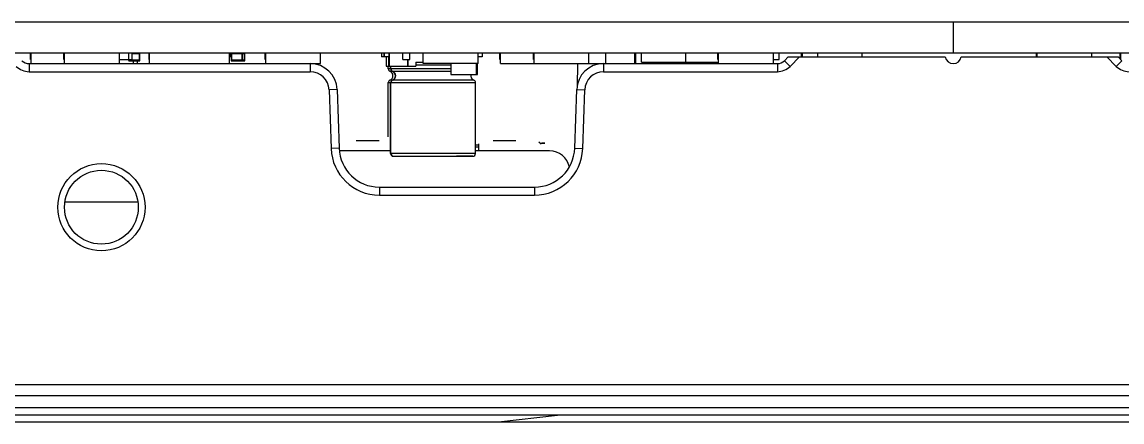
# Model space of a CAD drawing. Header units: millimetres. Extents: x 3299 to 14264, y 1863 to 5555.
# Drawn here: x 3709.2 to 3791.2, y 2399.8 to 2429.6 of the extents above; entities that cross this region are included whole.
import ezdxf

# ---------------------------------------------------------------- set-up
doc = ezdxf.new("R2010")
doc.units = ezdxf.units.MM
doc.layers.add('108020304_RJ45', color=7, linetype='Continuous')

msp = doc.modelspace()

# ---------------------------------------------------------------- linework, layer by layer
at = {"color": 7, "linetype": 'Continuous'}
for p, q in [((4228.58801, 2429.64299), (3628.58801, 2429.64299)), ((3778.58801, 2429.64299), (3778.58801, 2427.34299)), ((3628.58801, 2427.34299), (4228.58801, 2427.34299)), ((3709.7914, 2426.843), (3709.7914, 2427.34299)), ((3709.84221, 2426.54299), (3709.84221, 2427.34299)), ((3712.2914, 2426.843), (3712.2914, 2427.34299)), ((3712.34221, 2426.54299), (3712.34221, 2427.34299)), ((3716.43161, 2426.54299), (3716.43161, 2427.34299)), ((3717.1263, 2426.843), (3717.1263, 2427.34299)), ((3717.38753, 2426.843), (3717.38753, 2427.34299)), ((3717.38753, 2427.29299), (3717.95654, 2427.29299)), ((3717.90654, 2427.29299), (3717.90654, 2426.74299)), ((3717.95654, 2426.79299), (3717.95654, 2427.29299)), ((3718.65022, 2426.843), (3718.65022, 2427.34299)), ((3718.67561, 2426.54299), (3718.67561, 2427.34299)), ((3724.64461, 2426.54299), (3724.64461, 2427.34299)), ((3724.70442, 2427.34299), (3724.70442, 2427.04299)), ((3724.75194, 2427.29299), (3724.75194, 2426.79299)), ((3724.75194, 2427.29299), (3725.78188, 2427.29299)), ((3724.80194, 2426.74299), (3724.80194, 2427.29299)), ((3725.55194, 2427.29299), (3725.55194, 2426.74299)), ((3725.60194, 2426.79299), (3725.60194, 2427.29299)), ((3725.73188, 2427.29299), (3725.73188, 2426.74299)), ((3725.78188, 2426.79299), (3725.78188, 2427.29299)), ((3727.2914, 2426.843), (3727.2914, 2427.34299)), ((3727.34221, 2426.54299), (3727.34221, 2427.34299)), ((3731.43161, 2426.54299), (3731.43161, 2427.34299)), ((3735.97182, 2427.34299), (3735.97182, 2427.04299)), ((3736.14963, 2427.34299), (3736.14963, 2427.04299)), ((3736.17502, 2427.34299), (3736.17502, 2427.04299)), ((3736.52502, 2427.34299), (3736.52502, 2426.34299)), ((3736.55431, 2426.34299), (3736.55431, 2427.34299)), ((3737.56406, 2426.843), (3737.56406, 2427.34299)), ((3738.07206, 2426.843), (3738.07206, 2427.34299)), ((3738.07222, 2426.843), (3738.07222, 2427.34299)), ((3739.07184, 2426.54299), (3739.07184, 2427.34299)), ((3743.16124, 2426.54299), (3743.16124, 2427.34299)), ((3743.47502, 2427.34299), (3743.47502, 2427.04299)), ((3744.7914, 2426.843), (3744.7914, 2427.34299)), ((3744.84221, 2426.54299), (3744.84221, 2427.34299)), ((3747.2914, 2426.843), (3747.2914, 2427.34299)), ((3747.34221, 2426.54299), (3747.34221, 2427.34299)), ((3751.43161, 2426.54299), (3751.43161, 2427.34299)), ((3752.68161, 2426.54299), (3752.68161, 2427.34299)), ((3754.82043, 2427.34299), (3754.82043, 2426.54299)), ((3754.92043, 2426.54299), (3754.92043, 2427.34299)), ((3755.35321, 2426.64299), (3755.35321, 2427.34299)), ((3758.65521, 2426.64299), (3758.65521, 2427.34299)), ((3761.04142, 2426.843), (3761.04142, 2427.34299)), ((3761.09221, 2426.54299), (3761.09221, 2427.34299)), ((3765.18161, 2426.54299), (3765.18161, 2427.34299)), ((3765.61015, 2426.843), (3765.61015, 2427.34299)), ((3767.26581, 2427.04299), (3767.26581, 2427.34299)), ((3767.29142, 2427.04299), (3767.29142, 2427.34299)), ((3767.34221, 2427.04299), (3767.34221, 2427.34299)), ((3768.48509, 2427.04299), (3768.48509, 2427.34299)), ((3771.78709, 2427.04299), (3771.78709, 2427.34299)), ((3784.7914, 2427.04299), (3784.7914, 2427.34299)), ((3784.8422, 2427.04299), (3784.8422, 2427.34299)), ((3788.9316, 2427.04299), (3788.9316, 2427.34299)), ((3791.0414, 2426.8896), (3791.0414, 2427.34299)), ((3791.09223, 2426.83878), (3791.09223, 2427.34299)), ((3709.69867, 2426.54299), (3709.69867, 2425.94299)), ((3709.69867, 2426.54299), (3731.43161, 2426.54299)), ((3709.7914, 2426.843), (3709.84221, 2426.843)), ((3712.2914, 2426.843), (3712.34221, 2426.843)), ((3716.43161, 2426.843), (3717.38753, 2426.843)), ((3717.10654, 2426.843), (3717.10654, 2426.79299)), ((3717.95654, 2426.79299), (3717.10654, 2426.79299)), ((3717.15654, 2426.74299), (3717.15654, 2426.843)), ((3717.15654, 2426.74299), (3717.90654, 2426.74299)), ((3717.44963, 2426.74299), (3717.44963, 2426.54299)), ((3717.47892, 2426.54299), (3717.47892, 2426.74299)), ((3717.75442, 2426.74299), (3717.75442, 2426.54299)), ((3717.78371, 2426.54299), (3717.78371, 2426.74299)), ((3718.65022, 2426.843), (3718.67561, 2426.843)), ((3724.75194, 2427.04299), (3724.64461, 2427.04299)), ((3725.78188, 2426.79299), (3724.75194, 2426.79299)), ((3724.80194, 2426.74299), (3725.73188, 2426.74299)), ((3727.2914, 2426.843), (3727.34221, 2426.843)), ((3730.65663, 2426.54299), (3730.65663, 2425.94299)), ((3736.52502, 2427.04299), (3735.97182, 2427.04299)), ((3736.32182, 2427.04299), (3736.32182, 2426.34299)), ((3736.35111, 2426.34299), (3736.35111, 2427.04299)), ((3736.49963, 2427.04299), (3736.49963, 2426.34299)), ((3737.56406, 2426.843), (3738.07206, 2426.843)), ((3737.89573, 2426.843), (3737.89573, 2426.34299)), ((3737.96644, 2426.34299), (3737.96644, 2426.843)), ((3738.52502, 2426.64299), (3738.52502, 2426.34299)), ((3738.52502, 2426.64299), (3739.07184, 2426.64299)), ((3738.52502, 2426.44299), (3741.12502, 2426.44299)), ((3743.16124, 2426.54299), (3739.07184, 2426.54299)), ((3741.12502, 2426.54299), (3741.12502, 2425.74299)), ((3743.02502, 2426.54299), (3743.02502, 2425.74299)), ((3743.12502, 2425.74299), (3743.12502, 2426.54299)), ((3743.47502, 2427.04299), (3743.16124, 2427.04299)), ((3744.7914, 2426.843), (3744.84221, 2426.843)), ((3744.84221, 2426.54299), (3765.47735, 2426.54299)), ((3747.2914, 2426.843), (3747.34221, 2426.843)), ((3750.58801, 2426.54299), (3750.54361, 2424.84728)), ((3752.51939, 2426.54299), (3752.51939, 2425.94299)), ((3755.35321, 2426.64299), (3760.98783, 2426.64299)), ((3756.38783, 2426.64299), (3756.38783, 2426.54299)), ((3756.41712, 2426.54299), (3756.41712, 2426.64299)), ((3757.75854, 2426.64299), (3757.75854, 2426.54299)), ((3757.82925, 2426.54299), (3757.82925, 2426.64299)), ((3758.38783, 2426.64299), (3758.38783, 2426.54299)), ((3760.98783, 2426.64299), (3760.98783, 2426.54299)), ((3761.04142, 2426.843), (3761.09221, 2426.843)), ((3765.18161, 2426.843), (3765.61015, 2426.843)), ((3765.47735, 2426.54299), (3765.47735, 2425.94299)), ((3766.00768, 2426.76266), (3766.28801, 2427.04299)), ((3766.00768, 2426.76266), (3766.43194, 2426.3384)), ((3766.28801, 2427.04299), (3777.9964, 2427.04299)), ((3766.43194, 2426.3384), (3767.13654, 2427.04299)), ((3779.17962, 2427.04299), (3790.88801, 2427.04299)), ((3790.03948, 2427.04299), (3790.74408, 2426.3384)), ((3791.16834, 2426.76266), (3790.74408, 2426.3384)), ((3790.88801, 2427.04299), (3791.16834, 2426.76266)), ((3791.08801, 2426.843), (3791.09223, 2426.843)), ((3709.69867, 2425.94299), (3730.65663, 2425.94299)), ((3736.32182, 2426.34299), (3738.52502, 2426.34299)), ((3736.47182, 2426.15534), (3736.47182, 2426.34299)), ((3741.12502, 2426.15534), (3736.47182, 2426.15534)), ((3736.59909, 2425.96903), (3741.12502, 2425.96903)), ((3736.64963, 2426.15534), (3736.64963, 2426.34299)), ((3736.67502, 2426.15534), (3736.67502, 2426.34299)), ((3741.12502, 2425.74299), (3743.12502, 2425.74299)), ((3752.51939, 2425.94299), (3765.47735, 2425.94299)), ((3736.47182, 2421.08799), (3736.47182, 2425.13065)), ((3736.47182, 2425.13065), (3742.97502, 2425.13065)), ((3742.84775, 2425.31696), (3736.59909, 2425.31696)), ((3736.64963, 2419.84299), (3736.64963, 2425.13065)), ((3736.67502, 2419.84299), (3736.67502, 2425.13065)), ((3742.97502, 2419.84299), (3742.97502, 2425.13065)), ((3732.65541, 2424.61279), (3732.05578, 2424.59185)), ((3732.05578, 2424.59185), (3732.20854, 2420.21736)), ((3732.65541, 2424.61279), (3732.80818, 2420.2383)), ((3750.36785, 2420.2383), (3750.52061, 2424.61279)), ((3750.52061, 2424.61279), (3751.12024, 2424.59185)), ((3750.96748, 2420.21736), (3751.12024, 2424.59185)), ((3734.08793, 2420.81299), (3735.78791, 2420.81299)), ((3744.28791, 2420.81299), (3745.98793, 2420.81299)), ((3747.69873, 2420.72719), (3747.86293, 2420.56299)), ((3732.80818, 2420.2383), (3732.20854, 2420.21736)), ((3736.64963, 2420.043), (3732.82565, 2420.043)), ((3742.97502, 2419.84299), (3736.64963, 2419.84299)), ((3748.50135, 2420.043), (3742.97502, 2420.043)), ((3742.98812, 2420.48799), (3743.18821, 2420.48799)), ((3743.18821, 2420.31299), (3742.98812, 2420.31299)), ((3743.18793, 2420.56674), (3743.18793, 2420.043)), ((3748.1357, 2420.61651), (3747.88339, 2420.61651)), ((3747.88793, 2420.61602), (3748.13793, 2420.61602)), ((3750.36785, 2420.2383), (3750.96748, 2420.21736)), ((3736.84963, 2419.64299), (3742.77502, 2419.64299)), ((3741.5505, 2419.64299), (3741.5505, 2419.64199)), ((3742.77501, 2419.64199), (3741.5505, 2419.64199)), ((3741.57589, 2419.64299), (3741.57589, 2419.64199)), ((3742.77502, 2419.64199), (3742.77502, 2419.64299)), ((3735.80635, 2417.34299), (3735.80635, 2416.74299)), ((3735.80635, 2417.34299), (3747.36967, 2417.34299)), ((3735.80635, 2416.74299), (3747.36967, 2416.74299)), ((3747.36967, 2417.34299), (3747.36967, 2416.74299)), ((3712.37062, 2416.24299), (3717.8054, 2416.24299)), ((3664.04372, 2402.64299), (4193.1323, 2402.64299)), ((3664.04372, 2401.81803), (3972.34112, 2401.81803)), ((3946.38458, 2400.34299), (3678.94287, 2400.34299)), ((3960.70078, 2400.90444), (3682.31539, 2400.90444)), ((3744.69205, 2399.84299), (3749.07907, 2400.34299)), ((3669.83099, 2399.84299), (4187.32006, 2399.84299))]:
    msp.add_line(p, q, dxfattribs=at)
for radius in [3.25, 2.75]:
    msp.add_circle((3715.08801, 2415.84299), radius, dxfattribs=at)
for centre, radius, start, end in [((3709.69867, 2427.29299), 0.75, 225, 270), ((3717.15654, 2426.79299), 0.05, 180, 270), ((3717.90654, 2426.79299), 0.05, 270, 0), ((3724.80194, 2426.79299), 0.05, 180, 270), ((3725.55194, 2426.79299), 0.05, 270, 0), ((3725.73188, 2426.79299), 0.05, 270, 0), ((3730.65663, 2424.54299), 2, 2, 90), ((3752.51939, 2424.54299), 2, 90, 178), ((3765.47735, 2427.29299), 0.75, 270, 315), ((3778.58801, 2427.14299), 0.6, 189.5940682, 350.4059318), ((3709.69867, 2427.29299), 1.35, 225, 270), ((3730.65663, 2424.54299), 1.4, 2, 90), ((3736.67182, 2426.15534), 0.2, 180, 248.6763137), ((3736.47182, 2425.64299), 0.35, 291.3236863, 68.6763137), ((3736.84963, 2426.15534), 0.2, 180, 248.6763137), ((3736.87502, 2426.15534), 0.2, 180, 248.6763137), ((3736.64963, 2425.64299), 0.35, 291.3236863, 68.6763137), ((3736.67502, 2425.64299), 0.35, 291.3236863, 68.6763137), ((3742.97502, 2425.64299), 0.35, 163.3025037, 248.6763137), ((3752.51939, 2424.54299), 1.4, 90, 178), ((3765.47735, 2427.29299), 1.35, 270, 315), ((3791.69867, 2427.29299), 1.35, 225, 270), ((3736.67182, 2425.13065), 0.2, 111.3236863, 180), ((3736.84963, 2425.13065), 0.2, 111.3236863, 180), ((3736.87502, 2425.13065), 0.2, 111.3236863, 180), ((3742.77502, 2425.13065), 0.2, 0, 68.6763137), ((3735.80635, 2420.34299), 3.6, 182, 270), ((3735.80635, 2420.34299), 3, 182, 270), ((3736.84963, 2419.84299), 0.2, 180, 270), ((3736.87502, 2419.84299), 0.2, 180, 270), ((3742.77502, 2419.84299), 0.2, 270, 0), ((3747.36967, 2420.34299), 3, 270, 358), ((3747.36967, 2420.34299), 3.6, 270, 358), ((3748.50135, 2418.543), 1.5, 11.7170208, 90)]:
    msp.add_arc(centre, radius, start, end, dxfattribs=at)
at = {"layer": '108020304_RJ45', "color": 7, "linetype": 'Continuous'}
for p, q in [((3734.08793, 2420.81299), (3735.78791, 2420.81299)), ((3744.28791, 2420.81299), (3745.98793, 2420.81299)), ((3747.69873, 2420.72719), (3747.86293, 2420.56299)), ((3742.98812, 2420.48799), (3743.18821, 2420.48799)), ((3743.18821, 2420.31299), (3742.98812, 2420.31299)), ((3743.18793, 2420.56674), (3743.18793, 2420.043))]:
    msp.add_line(p, q, dxfattribs=at)

doc.saveas('drawing.dxf')
